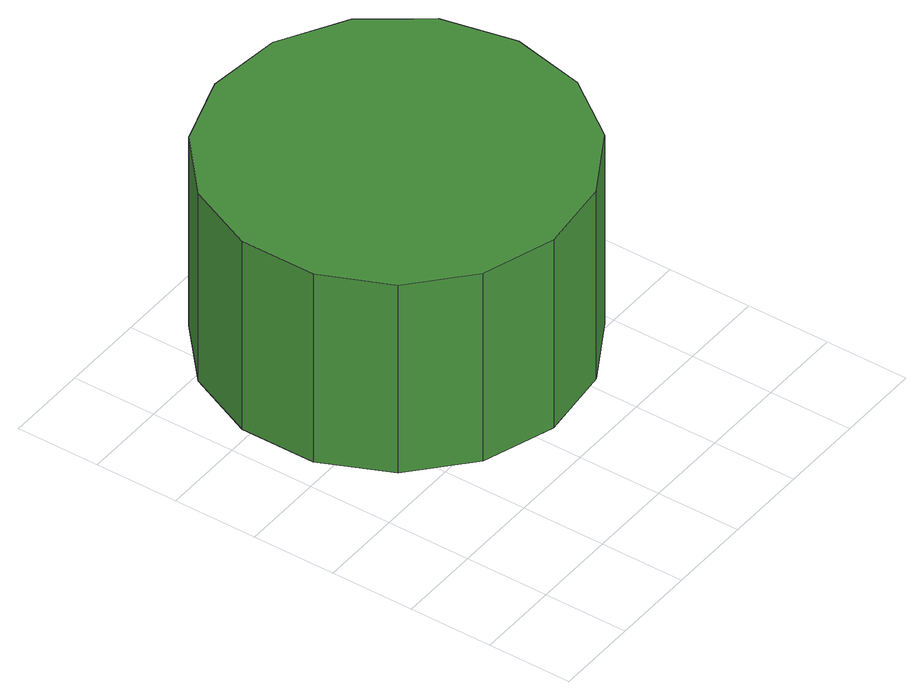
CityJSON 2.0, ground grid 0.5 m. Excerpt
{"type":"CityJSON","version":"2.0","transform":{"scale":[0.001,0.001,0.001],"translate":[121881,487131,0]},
"CityObjects":{
"tree1":{"type":"SolitaryVegetationObject","attributes":{"function":"something"},"geometry":[{"type":"MultiSurface","lod":"1","boundaries":[[[0,1,2,3,4,5,6,7,8,9,10,11,12,13,14]],[[15,16,17,18,19,20,21,22,23,24,25,26,27,28,29]],[[0,29,28,1]],[[1,28,27,2]],[[2,27,26,3]],[[3,26,25,4]],[[4,25,24,5]],[[5,24,23,6]],[[6,23,22,7]],[[7,22,21,8]],[[8,21,20,9]],[[9,20,19,10]],[[10,19,18,11]],[[11,18,17,12]],[[12,17,16,13]],[[13,16,15,14]],[[14,15,29,0]]]}]}
},
"vertices":[
[2315,1830,2136],[2221,2271,2136],[1956,2635,2136],[1566,2860,2136],[1118,2908,2136],[689,2768,2136],[354,2467,2136],[171,2055,2136],[171,1604,2136],[354,1193,2136],[689,891,2136],[1118,752,2136],[1566,799,2136],[1956,1024,2136],[2221,1389,2136],[2221,1389,866],[1956,1024,866],[1566,799,866],[1118,752,866],[689,891,866],[354,1193,866],[171,1604,866],[171,2055,866],[354,2467,866],[689,2768,866],[1118,2908,866],[1566,2860,866],[1956,2635,866],[2221,2271,866],[2315,1830,866]
]}
